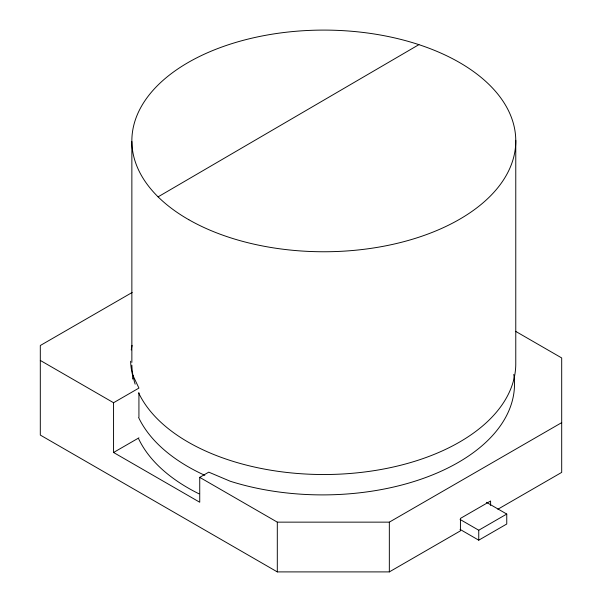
<?xml version="1.0" encoding="UTF-8"?>
<svg xmlns="http://www.w3.org/2000/svg" width="602" height="602" viewBox="0 0 602 602"><rect width="100%" height="100%" fill="white"/><g stroke="black" fill="none" stroke-linecap="round" stroke-linejoin="round"><path stroke-width="0.9" d="M158.093 196.854L418.902 44.646M132.177 292.467L40.304 345.51L40.304 435.073L277.304 571.9L389.336 571.9L460.432 530.851L460.432 518.412L490.6 500.999L490.6 505.439M40.304 360.432L113.56 402.73L138.927 388.079L132.372 374.278A191.955 110.828 0 0 1 130.619 361.23M113.56 402.73L113.56 452.486L138.927 437.835M113.56 452.486L199.736 502.241L199.736 477.363L208.759 472.149L230.235 481.239A191.955 110.828 0 0 0 427.443 476.882A191.955 110.828 0 0 0 513.777 374.429M199.736 477.363L277.304 522.145L389.336 522.145L561.696 422.634M497.869 509.239L561.696 472.389L561.696 357.949L515.643 331.356M460.078 519.451L478.748 530.227L506.756 514.055L506.756 524.011L478.748 540.182L460.033 529.376M486.461 502.339L506.756 514.055M515.771 140.326L515.771 363.104A191.955 110.828 0 0 1 349.897 473.496A191.955 110.828 0 0 1 138.671 392.956M478.748 530.227L478.748 540.182M389.336 522.145L389.336 571.9M277.304 522.145L277.304 571.9M138.927 392.775L138.927 417.186M131.861 141.523L131.861 362.412M131.251 349.973A191.955 110.828 0 0 1 132.086 345.352M204.808 475.309A191.955 110.828 0 0 1 138.671 417.615M132.538 379.012A191.955 110.828 0 0 1 133.177 375.385M198.999 493.813A191.955 110.828 0 0 1 138.671 438.873M135.157 384.151A191.955 110.828 0 0 1 131.876 365.188M188.81 219.715A191.955 110.828 0 0 0 509.495 169.034A191.955 110.828 0 0 0 273.135 34.028A191.955 110.828 0 0 0 188.81 219.715"/></g></svg>
